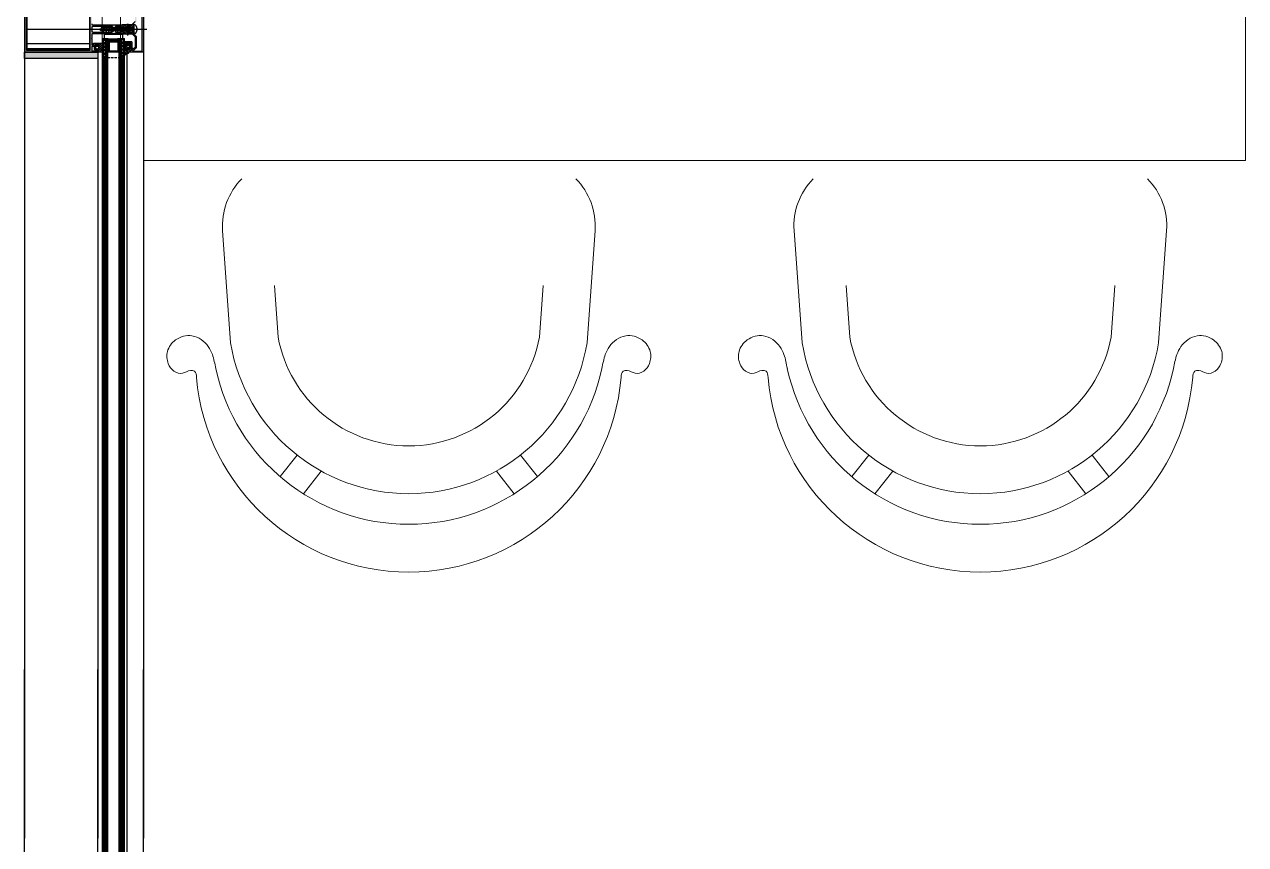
# Model space of a CAD drawing. Header units: millimetres. Extents: x 809 to 8159, y 33 to 4533.
# Drawn here: x 4970.9 to 5103.8, y 2461 to 2550.3 of the extents above; entities that cross this region are included whole.
import ezdxf

# ---------------------------------------------------------------- set-up
doc = ezdxf.new("R2010")
doc.units = ezdxf.units.MM
doc.linetypes.add('DASHDOT', pattern=[25.4, 12.7, -6.35, 0, -6.35])
doc.linetypes.add('HIDDEN', pattern=[0.375, 0.25, -0.125])
for name, color, linetype in [('1', 3, 'Continuous'), ('11', 11, 'Continuous'), ('3', 11, 'Continuous'), ('5', 11, 'Continuous'), ('EKSEN', 11, 'Continuous'), ('FITILLER', 240, 'Continuous'), ('GORUNUS-TARAMA', 11, 'Continuous')]:
    doc.layers.add(name, color=color, linetype=linetype)
doc.layers.add('cam', color=5, linetype='Continuous', lineweight=0)
doc.layers.add('TEFRİŞ', color=130, linetype='Continuous', lineweight=0)

# ---------------------------------------------------------------- blocks, each defined once
blk = doc.blocks.new('wewefwef')
at = {"layer": 'TEFRİŞ'}
for p, q in [((20075.6652, -18240.6347, 0.271), (20075.5429, -18240.6434, 0.271)), ((20076.6181, -18240.6347, 0.271), (20076.7404, -18240.6434, 0.271)), ((20075.6055, -18240.6912, 0.271), (20075.5493, -18240.6952, 0.271)), ((20076.6778, -18240.6912, 0.271), (20076.734, -18240.6952, 0.271)), ((20075.3973, -18240.6975, 0.271), (20075.4207, -18240.7159, 0.271)), ((20076.886, -18240.6975, 0.271), (20076.8626, -18240.7159, 0.271)), ((20075.3787, -18240.7226, 0.271), (20075.4034, -18240.742, 0.271)), ((20076.9046, -18240.7226, 0.271), (20076.8799, -18240.742, 0.271)), ((20075.3787, -18240.9523, 0.271), (20075.4034, -18240.933, 0.271)), ((20076.9046, -18240.9523, 0.271), (20076.8799, -18240.933, 0.271)), ((20075.3973, -18240.9775, 0.271), (20075.4207, -18240.9591, 0.271)), ((20076.886, -18240.9775, 0.271), (20076.8626, -18240.9591, 0.271)), ((20075.6055, -18240.9838, 0.271), (20075.5493, -18240.9798, 0.271)), ((20076.6778, -18240.9838, 0.271), (20076.734, -18240.9798, 0.271)), ((20075.6652, -18241.0403, 0.271), (20075.5429, -18241.0316, 0.271)), ((20076.6181, -18241.0403, 0.271), (20076.7404, -18241.0316, 0.271)), ((20075.6652, -18241.257, 0.271), (20075.5429, -18241.2658, 0.271)), ((20076.6181, -18241.257, 0.271), (20076.7404, -18241.2658, 0.271)), ((20075.6055, -18241.3135, 0.271), (20075.5493, -18241.3175, 0.271)), ((20076.6778, -18241.3135, 0.271), (20076.734, -18241.3175, 0.271)), ((20075.3973, -18241.3198, 0.271), (20075.4207, -18241.3382, 0.271)), ((20076.886, -18241.3198, 0.271), (20076.8626, -18241.3382, 0.271)), ((20075.3787, -18241.345, 0.271), (20075.4034, -18241.3644, 0.271)), ((20076.9046, -18241.345, 0.271), (20076.8799, -18241.3644, 0.271)), ((20075.3787, -18241.5747, 0.271), (20075.4034, -18241.5553, 0.271)), ((20076.9046, -18241.5747, 0.271), (20076.8799, -18241.5553, 0.271)), ((20075.3973, -18241.5999, 0.271), (20075.4207, -18241.5815, 0.271)), ((20076.886, -18241.5999, 0.271), (20076.8626, -18241.5815, 0.271)), ((20075.6055, -18241.6062, 0.271), (20075.5493, -18241.6022, 0.271)), ((20076.6778, -18241.6062, 0.271), (20076.734, -18241.6022, 0.271)), ((20075.6652, -18241.6627, 0.271), (20075.5429, -18241.6539, 0.271)), ((20076.6181, -18241.6627, 0.271), (20076.7404, -18241.6539, 0.271))]:
    blk.add_line(p, q, dxfattribs=at)
at = {"layer": 'TEFRİŞ', "elevation": 0.271}
blk.add_lwpolyline([(20075.7417, -18241.7487), (20075.7417, -18240.5487), (20076.5417, -18240.5487), (20076.5417, -18241.7487)], close=True, dxfattribs=at)
at = {"layer": 'TEFRİŞ'}
for centre, radius, start, end in [((20075.5255, -18240.8375, 0.271), 0.2321, 94.9757, 180), ((20076.7579, -18240.8375, 0.271), 0.2321, 0, 85.0243), ((20075.5605, -18240.8375, 0.271), 0.2151, 102.1958, 180), ((20075.6704, -18240.7074, 0.271), 0.0729, 45.4026, 94.0856), ((20076.6129, -18240.7074, 0.271), 0.0729, 85.9144, 134.5974), ((20076.7228, -18240.8375, 0.271), 0.2151, 0, 77.8042), ((20075.5755, -18240.8375, 0.271), 0.1968, 99.5284, 180), ((20076.7078, -18240.8375, 0.271), 0.1968, 0, 80.4716), ((20075.5755, -18240.8375, 0.271), 0.1447, 100.4339, 180), ((20076.7078, -18240.8375, 0.271), 0.1447, 0, 79.5661), ((20075.5255, -18240.8375, 0.271), 0.2321, 180, 265.0243), ((20075.5605, -18240.8375, 0.271), 0.2151, 180, 257.8042), ((20075.5755, -18240.8375, 0.271), 0.1968, 180, 260.4716), ((20075.5755, -18240.8375, 0.271), 0.1447, 180, 259.5661), ((20076.7078, -18240.8375, 0.271), 0.1447, 280.4339, 0), ((20076.7078, -18240.8375, 0.271), 0.1968, 279.5284, 0), ((20076.7228, -18240.8375, 0.271), 0.2151, 282.1958, 0), ((20076.7579, -18240.8375, 0.271), 0.2321, 274.9757, 0), ((20075.6704, -18240.9676, 0.271), 0.0729, 265.9144, 314.5974), ((20076.6129, -18240.9676, 0.271), 0.0729, 225.4026, 274.0856), ((20075.5255, -18241.4599, 0.271), 0.2321, 94.9757, 180), ((20076.7579, -18241.4599, 0.271), 0.2321, 0, 85.0243), ((20075.5605, -18241.4599, 0.271), 0.2151, 102.1958, 180), ((20076.7228, -18241.4599, 0.271), 0.2151, 0, 77.8042), ((20075.6704, -18241.3298, 0.271), 0.0729, 45.4026, 94.0856), ((20076.6129, -18241.3298, 0.271), 0.0729, 85.9144, 134.5974), ((20075.5755, -18241.4599, 0.271), 0.1968, 99.5284, 180), ((20076.7078, -18241.4599, 0.271), 0.1968, 0, 80.4716), ((20075.5755, -18241.4599, 0.271), 0.1447, 100.4339, 180), ((20076.7078, -18241.4599, 0.271), 0.1447, 0, 79.5661), ((20075.5255, -18241.4599, 0.271), 0.2321, 180, 265.0243), ((20075.5605, -18241.4599, 0.271), 0.2151, 180, 257.8042), ((20075.5755, -18241.4599, 0.271), 0.1968, 180, 260.4716), ((20075.5755, -18241.4599, 0.271), 0.1447, 180, 259.5661), ((20076.7078, -18241.4599, 0.271), 0.1447, 280.4339, 0), ((20076.7078, -18241.4599, 0.271), 0.1968, 279.5284, 0), ((20076.7228, -18241.4599, 0.271), 0.2151, 282.1958, 0), ((20076.7579, -18241.4599, 0.271), 0.2321, 274.9757, 0), ((20075.6704, -18241.5899, 0.271), 0.0729, 265.9144, 314.5974), ((20076.6129, -18241.5899, 0.271), 0.0729, 225.4026, 274.0856)]:
    blk.add_arc(centre, radius, start, end, dxfattribs=at)
for points in [[(20075.5151, -18240.6273, 0.271), (20075.5302, -18240.6235, 0.271), (20075.539, -18240.6191, 0.271), (20075.5506, -18240.6013, 0.271), (20075.5461, -18240.5836, 0.271), (20075.5337, -18240.5747, 0.271), (20075.5204, -18240.5756, 0.271), (20075.5122, -18240.5817, 0.271), (20075.5099, -18240.5911, 0.271), (20075.5129, -18240.5996, 0.271), (20075.512, -18240.6041, 0.271), (20075.5053, -18240.6063, 0.271)], [(20076.7682, -18240.6273, 0.271), (20076.7531, -18240.6235, 0.271), (20076.7443, -18240.6191, 0.271), (20076.7327, -18240.6013, 0.271), (20076.7372, -18240.5836, 0.271), (20076.7496, -18240.5747, 0.271), (20076.7629, -18240.5756, 0.271), (20076.7711, -18240.5817, 0.271), (20076.7734, -18240.5911, 0.271), (20076.7704, -18240.5996, 0.271), (20076.7713, -18240.6041, 0.271), (20076.778, -18240.6063, 0.271)], [(20075.5151, -18241.0477, 0.271), (20075.5302, -18241.0514, 0.271), (20075.539, -18241.0559, 0.271), (20075.5506, -18241.0736, 0.271), (20075.5461, -18241.0914, 0.271), (20075.5337, -18241.1003, 0.271), (20075.5204, -18241.0994, 0.271), (20075.5122, -18241.0933, 0.271), (20075.5099, -18241.0838, 0.271), (20075.5129, -18241.0753, 0.271), (20075.512, -18241.0708, 0.271), (20075.5053, -18241.0687, 0.271)], [(20076.7682, -18241.0477, 0.271), (20076.7531, -18241.0514, 0.271), (20076.7443, -18241.0559, 0.271), (20076.7327, -18241.0736, 0.271), (20076.7372, -18241.0914, 0.271), (20076.7496, -18241.1003, 0.271), (20076.7629, -18241.0994, 0.271), (20076.7711, -18241.0933, 0.271), (20076.7734, -18241.0838, 0.271), (20076.7704, -18241.0753, 0.271), (20076.7713, -18241.0708, 0.271), (20076.778, -18241.0687, 0.271)], [(20075.5151, -18241.2496, 0.271), (20075.5302, -18241.2459, 0.271), (20075.539, -18241.2415, 0.271), (20075.5506, -18241.2237, 0.271), (20075.5461, -18241.2059, 0.271), (20075.5337, -18241.197, 0.271), (20075.5204, -18241.1979, 0.271), (20075.5122, -18241.204, 0.271), (20075.5099, -18241.2135, 0.271), (20075.5129, -18241.222, 0.271), (20075.512, -18241.2265, 0.271), (20075.5053, -18241.2287, 0.271)], [(20076.7682, -18241.2496, 0.271), (20076.7531, -18241.2459, 0.271), (20076.7443, -18241.2415, 0.271), (20076.7327, -18241.2237, 0.271), (20076.7372, -18241.2059, 0.271), (20076.7496, -18241.197, 0.271), (20076.7629, -18241.1979, 0.271), (20076.7711, -18241.204, 0.271), (20076.7734, -18241.2135, 0.271), (20076.7704, -18241.222, 0.271), (20076.7713, -18241.2265, 0.271), (20076.778, -18241.2287, 0.271)], [(20075.5151, -18241.6701, 0.271), (20075.5302, -18241.6738, 0.271), (20075.539, -18241.6782, 0.271), (20075.5506, -18241.696, 0.271), (20075.5461, -18241.7138, 0.271), (20075.5337, -18241.7227, 0.271), (20075.5204, -18241.7218, 0.271), (20075.5122, -18241.7157, 0.271), (20075.5099, -18241.7062, 0.271), (20075.5129, -18241.6977, 0.271), (20075.512, -18241.6932, 0.271), (20075.5053, -18241.691, 0.271)], [(20076.7682, -18241.6701, 0.271), (20076.7531, -18241.6738, 0.271), (20076.7443, -18241.6782, 0.271), (20076.7327, -18241.696, 0.271), (20076.7372, -18241.7138, 0.271), (20076.7496, -18241.7227, 0.271), (20076.7629, -18241.7218, 0.271), (20076.7711, -18241.7157, 0.271), (20076.7734, -18241.7062, 0.271), (20076.7704, -18241.6977, 0.271), (20076.7713, -18241.6932, 0.271), (20076.778, -18241.691, 0.271)]]:
    blk.add_spline(points, degree=3, dxfattribs=at)
blk = doc.blocks.new('ajsdfxcvzx')
h = blk.add_hatch(color=256)
edge = h.paths.add_edge_path()
edge.add_line((36934.79, -6039.23), (36934.72, -6039.23))
edge.add_line((36934.72, -6039.23), (36934.72, -6039.14))
edge.add_line((36934.72, -6039.14), (36934.24, -6039.14))
edge.add_arc((36934.24, -6039.24), 0.1, 90, 180)
edge.add_line((36934.14, -6039.24), (36934.14, -6039.52))
edge.add_arc((36934.24, -6039.52), 0.1, 180, 270)
edge.add_line((36934.24, -6039.62), (36934.32, -6039.62))
edge.add_arc((36934.32, -6039.67), 0.05, 405, 450, ccw=False)
edge.add_line((36934.36, -6039.63), (36934.53, -6039.8))
edge.add_arc((36934.56, -6039.77), 0.05, 225, 270)
edge.add_line((36934.56, -6039.82), (36934.72, -6039.82))
edge.add_line((36934.72, -6039.82), (36934.72, -6039.73))
edge.add_line((36934.72, -6039.73), (36934.79, -6039.73))
edge.add_arc((36934.79, -6039.78), 0.05, 0, 90, ccw=False)
edge.add_line((36934.84, -6039.78), (36934.84, -6039.98))
edge.add_line((36934.84, -6039.98), (36934.4, -6039.98))
edge.add_arc((36934.4, -6039.93), 0.05, 180, 270, ccw=False)
edge.add_line((36934.35, -6039.93), (36934.35, -6039.86))
edge.add_arc((36934.3, -6039.86), 0.05, 360, 405)
edge.add_line((36934.34, -6039.83), (36934.3, -6039.79))
edge.add_arc((36934.27, -6039.83), 0.05, 405, 450)
edge.add_line((36934.27, -6039.78), (36934.19, -6039.78))
edge.add_arc((36934.19, -6039.83), 0.05, 90, 180)
edge.add_line((36934.14, -6039.83), (36934.14, -6040.08))
edge.add_line((36934.14, -6040.08), (36934.14, -6040.45))
edge.add_line((36934.14, -6040.45), (36934.11, -6040.48))
edge.add_line((36934.11, -6040.48), (36934.14, -6040.51))
edge.add_line((36934.14, -6040.51), (36934.14, -6040.88))
edge.add_arc((36934.23, -6040.89), 0.0919, 174.9295, 270.955)
edge.add_line((36934.23, -6040.98), (36936.51, -6040.98))
edge.add_arc((36936.53, -6040.98), 0.02, 180, 360)
edge.add_line((36936.55, -6040.98), (36936.57, -6040.98))
edge.add_arc((36936.59, -6040.98), 0.02, 180, 360)
edge.add_line((36936.61, -6040.98), (36937.54, -6040.98))
edge.add_line((36937.54, -6040.98), (36937.54, -6041.12))
edge.add_arc((36937.48, -6041.12), 0.06, 270, 360, ccw=False)
edge.add_line((36937.48, -6041.18), (36937.48, -6041.25))
edge.add_arc((36937.45, -6041.25), 0.03, 270, 360, ccw=False)
edge.add_line((36937.45, -6041.28), (36937.41, -6041.28))
edge.add_arc((36937.41, -6041.25), 0.03, 180, 270, ccw=False)
edge.add_line((36937.38, -6041.25), (36937.38, -6041.18))
edge.add_line((36937.38, -6041.18), (36936.74, -6041.18))
edge.add_line((36936.74, -6041.18), (36936.74, -6041.43))
edge.add_line((36936.74, -6041.43), (36936.69, -6041.48))
edge.add_line((36936.69, -6041.48), (36936.74, -6041.53))
edge.add_line((36936.74, -6041.53), (36936.74, -6041.78))
edge.add_line((36936.74, -6041.78), (36937.38, -6041.78))
edge.add_line((36937.38, -6041.78), (36937.38, -6041.71))
edge.add_arc((36937.41, -6041.71), 0.03, 90, 180, ccw=False)
edge.add_line((36937.41, -6041.68), (36937.45, -6041.68))
edge.add_arc((36937.45, -6041.71), 0.03, 0, 90, ccw=False)
edge.add_line((36937.48, -6041.71), (36937.48, -6041.78))
edge.add_arc((36937.48, -6041.84), 0.06, 360, 450, ccw=False)
edge.add_line((36937.54, -6041.84), (36937.54, -6041.98))
edge.add_line((36937.54, -6041.98), (36936.61, -6041.98))
edge.add_arc((36936.59, -6041.98), 0.02, 360, 540)
edge.add_line((36936.57, -6041.98), (36936.55, -6041.98))
edge.add_arc((36936.53, -6041.98), 0.02, 360, 540)
edge.add_line((36936.51, -6041.98), (36934.23, -6041.98))
edge.add_arc((36934.23, -6042.07), 0.0919, 449.045, 545.0705)
edge.add_line((36934.14, -6042.08), (36934.14, -6042.45))
edge.add_line((36934.14, -6042.45), (36934.11, -6042.48))
edge.add_line((36934.11, -6042.48), (36934.14, -6042.51))
edge.add_line((36934.14, -6042.51), (36934.14, -6042.88))
edge.add_line((36934.14, -6042.88), (36934.14, -6043.13))
edge.add_arc((36934.19, -6043.13), 0.05, 180, 270)
edge.add_line((36934.19, -6043.18), (36934.27, -6043.18))
edge.add_arc((36934.27, -6043.13), 0.05, 270, 315)
edge.add_line((36934.3, -6043.16), (36934.34, -6043.13))
edge.add_arc((36934.3, -6043.1), 0.05, 315, 360)
edge.add_line((36934.35, -6043.1), (36934.35, -6043.03))
edge.add_arc((36934.4, -6043.03), 0.05, 90, 180, ccw=False)
edge.add_line((36934.4, -6042.98), (36934.84, -6042.98))
edge.add_line((36934.84, -6042.98), (36934.84, -6043.18))
edge.add_arc((36934.79, -6043.18), 0.05, 270, 360, ccw=False)
edge.add_line((36934.79, -6043.23), (36934.72, -6043.23))
edge.add_line((36934.72, -6043.23), (36934.72, -6043.14))
edge.add_line((36934.72, -6043.14), (36934.56, -6043.14))
edge.add_arc((36934.56, -6043.19), 0.05, 450, 495)
edge.add_line((36934.53, -6043.15), (36934.36, -6043.32))
edge.add_arc((36934.32, -6043.29), 0.05, 270, 315, ccw=False)
edge.add_line((36934.32, -6043.34), (36934.24, -6043.34))
edge.add_arc((36934.24, -6043.44), 0.1, 90, 180)
edge.add_line((36934.14, -6043.44), (36934.14, -6043.72))
edge.add_arc((36934.24, -6043.72), 0.1, 180, 270)
edge.add_line((36934.24, -6043.82), (36934.72, -6043.82))
edge.add_line((36934.72, -6043.82), (36934.72, -6043.73))
edge.add_line((36934.72, -6043.73), (36934.79, -6043.73))
edge.add_arc((36934.79, -6043.78), 0.05, 0, 90, ccw=False)
edge.add_line((36934.84, -6043.78), (36934.84, -6043.98))
edge.add_line((36934.84, -6043.98), (36926.85, -6043.98))
edge.add_line((36926.85, -6043.98), (36926.85, -6038.98))
edge.add_line((36926.85, -6038.98), (36934.84, -6038.98))
edge.add_line((36934.84, -6038.98), (36934.84, -6039.18))
edge.add_arc((36934.79, -6039.18), 0.05, 270, 360, ccw=False)
h.paths.add_polyline_path([(36933.95, -6043.78), (36927.05, -6043.78), (36927.05, -6039.18), (36933.95, -6039.18), (36933.95, -6041.48)], flags=16)
edge = h.paths.add_edge_path(flags=16)
edge.add_arc((36936.35, -6041.28), 0.1, 360, 450)
edge.add_line((36936.35, -6041.18), (36934.25, -6041.18))
edge.add_arc((36934.25, -6041.28), 0.1, 90, 180)
edge.add_line((36934.15, -6041.28), (36934.15, -6041.68))
edge.add_arc((36934.25, -6041.68), 0.1, 180, 270)
edge.add_line((36934.25, -6041.78), (36936.35, -6041.78))
edge.add_arc((36936.35, -6041.68), 0.1, 270, 360)
edge.add_line((36936.45, -6041.68), (36936.45, -6041.28))
h = blk.add_hatch(color=256)
edge = h.paths.add_edge_path()
edge.add_line((36938.41, -6042.96), (36938.41, -6043.56))
edge.add_line((36938.41, -6043.56), (36938.13, -6043.79))
edge.add_line((36938.13, -6043.79), (36938.13, -6043.59))
edge.add_line((36938.13, -6043.59), (36938.06, -6043.59))
edge.add_arc((36938.06, -6043.64), 0.05, 90, 180)
edge.add_line((36938.01, -6043.64), (36938.01, -6043.97))
edge.add_line((36938.01, -6043.97), (36938.12, -6043.97))
edge.add_line((36938.12, -6043.97), (36938.47, -6043.68))
edge.add_arc((36938.5, -6043.71), 0.05, 40, 130, ccw=False)
edge.add_line((36938.54, -6043.68), (36938.62, -6043.77))
edge.add_arc((36938.66, -6043.74), 0.05, 220, 310)
edge.add_line((36938.69, -6043.78), (36938.99, -6043.52))
edge.add_arc((36938.96, -6043.48), 0.05, 310, 360)
edge.add_line((36939.01, -6043.48), (36939.01, -6042.3))
edge.add_arc((36938.96, -6042.3), 0.05, 0, 45)
edge.add_line((36939, -6042.27), (36938.82, -6042.09))
edge.add_line((36938.82, -6042.09), (36938.78, -6042.09))
edge.add_line((36938.78, -6042.09), (36938.78, -6042.05))
edge.add_line((36938.78, -6042.05), (36938.72, -6041.99))
edge.add_arc((36938.76, -6041.96), 0.05, 180, 225, ccw=False)
edge.add_line((36938.71, -6041.96), (36938.71, -6041))
edge.add_arc((36938.76, -6041), 0.05, 135, 180, ccw=False)
edge.add_line((36938.72, -6040.96), (36938.78, -6040.91))
edge.add_line((36938.78, -6040.91), (36938.78, -6040.87))
edge.add_line((36938.78, -6040.87), (36938.82, -6040.87))
edge.add_line((36938.82, -6040.87), (36939, -6040.69))
edge.add_arc((36938.96, -6040.65), 0.05, 315, 360)
edge.add_line((36939.01, -6040.65), (36939.01, -6039.47))
edge.add_arc((36938.96, -6039.47), 0.05, 360, 410)
edge.add_line((36938.99, -6039.44), (36938.69, -6039.18))
edge.add_arc((36938.66, -6039.22), 0.05, 50, 140)
edge.add_line((36938.62, -6039.19), (36938.54, -6039.28))
edge.add_arc((36938.5, -6039.24), 0.05, 230, 320, ccw=False)
edge.add_line((36938.47, -6039.28), (36938.12, -6038.98))
edge.add_line((36938.12, -6038.98), (36938.01, -6038.98))
edge.add_line((36938.01, -6038.98), (36938.01, -6039.32))
edge.add_arc((36938.06, -6039.32), 0.05, 180, 270)
edge.add_line((36938.06, -6039.37), (36938.13, -6039.37))
edge.add_line((36938.13, -6039.37), (36938.13, -6039.17))
edge.add_line((36938.13, -6039.17), (36938.41, -6039.4))
edge.add_line((36938.41, -6039.4), (36938.41, -6040))
edge.add_line((36938.41, -6040), (36938.13, -6040))
edge.add_line((36938.13, -6040), (36938.13, -6039.87))
edge.add_line((36938.13, -6039.87), (36938.06, -6039.87))
edge.add_arc((36938.06, -6039.92), 0.05, 90, 180)
edge.add_line((36938.01, -6039.92), (36938.01, -6040.12))
edge.add_line((36938.01, -6040.12), (36938.48, -6040.12))
edge.add_arc((36938.48, -6040.07), 0.05, 270, 360)
edge.add_line((36938.53, -6040.07), (36938.53, -6039.5))
edge.add_arc((36938.58, -6039.5), 0.05, 140, 180, ccw=False)
edge.add_line((36938.54, -6039.46), (36938.63, -6039.36))
edge.add_arc((36938.67, -6039.39), 0.05, 50, 140, ccw=False)
edge.add_line((36938.7, -6039.35), (36938.87, -6039.49))
edge.add_arc((36938.84, -6039.53), 0.05, 0, 50, ccw=False)
edge.add_line((36938.89, -6039.53), (36938.89, -6040.6))
edge.add_arc((36938.84, -6040.6), 0.05, 315, 360, ccw=False)
edge.add_line((36938.88, -6040.64), (36938.55, -6040.96))
edge.add_arc((36938.52, -6040.93), 0.05, 270, 315, ccw=False)
edge.add_line((36938.52, -6040.98), (36938.11, -6040.98))
edge.add_line((36938.11, -6040.98), (36938.11, -6040.88))
edge.add_line((36938.11, -6040.88), (36938.01, -6040.88))
edge.add_line((36938.01, -6040.88), (36938.01, -6041.18))
edge.add_arc((36938.06, -6041.18), 0.05, 180, 270)
edge.add_line((36938.06, -6041.23), (36938.13, -6041.23))
edge.add_line((36938.13, -6041.23), (36938.13, -6041.1))
edge.add_line((36938.13, -6041.1), (36938.51, -6041.1))
edge.add_arc((36938.51, -6041.15), 0.05, 0, 90, ccw=False)
edge.add_line((36938.56, -6041.15), (36938.56, -6041.81))
edge.add_arc((36938.51, -6041.81), 0.05, 270, 360, ccw=False)
edge.add_line((36938.51, -6041.86), (36938.13, -6041.86))
edge.add_line((36938.13, -6041.86), (36938.13, -6041.73))
edge.add_line((36938.13, -6041.73), (36938.06, -6041.73))
edge.add_arc((36938.06, -6041.78), 0.05, 90, 180)
edge.add_line((36938.01, -6041.78), (36938.01, -6042.08))
edge.add_line((36938.01, -6042.08), (36938.11, -6042.08))
edge.add_line((36938.11, -6042.08), (36938.11, -6041.98))
edge.add_line((36938.11, -6041.98), (36938.52, -6041.98))
edge.add_arc((36938.52, -6042.03), 0.05, 45, 90, ccw=False)
edge.add_line((36938.55, -6041.99), (36938.88, -6042.32))
edge.add_arc((36938.84, -6042.35), 0.05, 0, 45, ccw=False)
edge.add_line((36938.89, -6042.35), (36938.89, -6043.43))
edge.add_arc((36938.84, -6043.43), 0.05, -50, 0, ccw=False)
edge.add_line((36938.87, -6043.47), (36938.7, -6043.61))
edge.add_arc((36938.67, -6043.57), 0.05, 220, 310, ccw=False)
edge.add_line((36938.63, -6043.6), (36938.54, -6043.49))
edge.add_arc((36938.58, -6043.46), 0.05, 180, 220, ccw=False)
edge.add_line((36938.53, -6043.46), (36938.53, -6042.89))
edge.add_arc((36938.48, -6042.89), 0.05, 0, 90)
edge.add_line((36938.48, -6042.84), (36938.01, -6042.84))
edge.add_line((36938.01, -6042.84), (36938.01, -6043.04))
edge.add_arc((36938.06, -6043.04), 0.05, 180, 270)
edge.add_line((36938.06, -6043.09), (36938.13, -6043.09))
edge.add_line((36938.13, -6043.09), (36938.13, -6042.96))
edge.add_line((36938.13, -6042.96), (36938.41, -6042.96))
h = blk.add_hatch(color=256)
edge = h.paths.add_edge_path()
edge.add_arc((36939.6, -6043.8), 0.05, 270, 360)
edge.add_line((36939.65, -6043.8), (36939.65, -6039.16))
edge.add_arc((36939.6, -6039.16), 0.05, 0, 90)
edge.add_line((36939.6, -6039.11), (36938.65, -6039.11))
edge.add_line((36938.65, -6039.11), (36938.54, -6039.24))
edge.add_arc((36938.5, -6039.21), 0.05, 230, 320, ccw=False)
edge.add_line((36938.47, -6039.25), (36938.19, -6039.01))
edge.add_arc((36938.2, -6039), 0.02, 90, 230, ccw=False)
edge.add_line((36938.2, -6038.98), (36939.73, -6038.98))
edge.add_arc((36939.73, -6039.03), 0.05, 0, 90, ccw=False)
edge.add_line((36939.78, -6039.03), (36939.78, -6043.93))
edge.add_arc((36939.73, -6043.93), 0.05, -90, 0, ccw=False)
edge.add_line((36939.73, -6043.98), (36938.2, -6043.98))
edge.add_arc((36938.2, -6043.96), 0.02, 130, 270, ccw=False)
edge.add_line((36938.19, -6043.94), (36938.47, -6043.71))
edge.add_arc((36938.5, -6043.75), 0.05, 40, 130, ccw=False)
edge.add_line((36938.54, -6043.72), (36938.65, -6043.85))
edge.add_line((36938.65, -6043.85), (36939.6, -6043.85))
h = blk.add_hatch()
h.set_pattern_fill('NET', color=256, angle=180, style=0)
h.set_pattern_definition([(180, (36878.66936, -6035.0209), (-3e-17, -0.125), []), (270, (36878.66936, -6035.0209), (0.125, -4e-17), [])])
h.paths.add_polyline_path([(36937.09, -6042.77), (36935.93, -6042.77), (36935.93, -6042.47), (36936.13, -6042.51), (36936.37, -6042.53), (36936.62, -6042.53), (36936.95, -6042.5), (36937.09, -6042.48)])
at = {"layer": 'FITILLER'}
h = blk.add_hatch(dxfattribs=at)
h.set_pattern_fill('NET', color=256, scale=1.5, angle=225, style=0)
h.set_pattern_definition([(225, (36956.32115, -6119.51087), (0.1325825, -0.1325825), []), (315, (36956.32115, -6119.51087), (0.1325825, 0.1325825), [])])
edge = h.paths.add_edge_path(flags=16)
edge.add_arc((36938.02, -6041.45), 0.1, 90, 180, ccw=False)
edge.add_line((36938.02, -6041.35), (36938.17, -6041.35))
edge.add_arc((36938.17, -6041.45), 0.1, 0, 90, ccw=False)
edge.add_line((36938.27, -6041.45), (36938.27, -6041.5))
edge.add_arc((36938.17, -6041.5), 0.1, -90, 0, ccw=False)
edge.add_line((36938.17, -6041.6), (36938.02, -6041.6))
edge.add_arc((36938.02, -6041.5), 0.1, 180, 270, ccw=False)
edge.add_line((36937.92, -6041.5), (36937.92, -6041.45))
edge = h.paths.add_edge_path()
edge.add_line((36938, -6040.98), (36937.48, -6040.98))
edge.add_arc((36937.48, -6040.99), 0.01, 90, 225)
edge.add_line((36937.48, -6041), (36937.59, -6041.11))
edge.add_arc((36937.58, -6041.11), 0.00893, -45, 45, ccw=False)
edge.add_line((36937.59, -6041.12), (36937.48, -6041.23))
edge.add_arc((36937.48, -6041.24), 0.00893, 135, 225)
edge.add_line((36937.48, -6041.24), (36937.59, -6041.35))
edge.add_arc((36937.58, -6041.36), 0.00893, -45, 45, ccw=False)
edge.add_line((36937.59, -6041.36), (36937.48, -6041.47))
edge.add_arc((36937.48, -6041.48), 0.00893, 135, 225)
edge.add_line((36937.48, -6041.49), (36937.59, -6041.6))
edge.add_arc((36937.58, -6041.6), 0.00893, -45, 45, ccw=False)
edge.add_line((36937.59, -6041.61), (36937.48, -6041.72))
edge.add_arc((36937.48, -6041.72), 0.00893, 135, 225)
edge.add_line((36937.48, -6041.73), (36937.59, -6041.84))
edge.add_arc((36937.58, -6041.85), 0.00893, -45, 45, ccw=False)
edge.add_line((36937.59, -6041.85), (36937.48, -6041.96))
edge.add_arc((36937.48, -6041.97), 0.01, 135, 270)
edge.add_line((36937.48, -6041.98), (36938, -6041.98))
edge.add_line((36938, -6041.98), (36938, -6041.75))
edge.add_arc((36938.05, -6041.75), 0.05, 90, 180, ccw=False)
edge.add_line((36938.05, -6041.7), (36938.17, -6041.7))
edge.add_line((36938.17, -6041.7), (36938.17, -6041.8))
edge.add_line((36938.17, -6041.8), (36938.22, -6041.8))
edge.add_line((36938.22, -6041.8), (36938.35, -6041.73))
edge.add_arc((36938.32, -6041.69), 0.05, 300, 360)
edge.add_line((36938.37, -6041.69), (36938.37, -6041.27))
edge.add_arc((36938.32, -6041.27), 0.05, 0, 60)
edge.add_line((36938.35, -6041.23), (36938.22, -6041.15))
edge.add_line((36938.22, -6041.15), (36938.17, -6041.15))
edge.add_line((36938.17, -6041.15), (36938.17, -6041.25))
edge.add_line((36938.17, -6041.25), (36938.05, -6041.25))
edge.add_arc((36938.05, -6041.2), 0.05, 180, 270, ccw=False)
edge.add_line((36938, -6041.2), (36938, -6040.98))
h = blk.add_hatch(dxfattribs=at)
h.set_pattern_fill('NET', color=256, scale=1.5, angle=225, style=0)
h.set_pattern_definition([(135, (36948.451, -6031.23218), (0.1325825, 0.1325825), []), (45, (36948.451, -6031.23218), (0.1325825, -0.1325825), [])])
edge = h.paths.add_edge_path(flags=16)
edge.add_arc((36934.82, -6043.45), 0.1, 0, 90)
edge.add_line((36934.82, -6043.35), (36934.66, -6043.35))
edge.add_arc((36934.66, -6043.45), 0.1, 90, 180)
edge.add_line((36934.56, -6043.45), (36934.56, -6043.5))
edge.add_arc((36934.66, -6043.5), 0.1, 180, 270)
edge.add_line((36934.66, -6043.6), (36934.82, -6043.6))
edge.add_arc((36934.82, -6043.5), 0.1, 270, 360)
edge.add_line((36934.92, -6043.5), (36934.92, -6043.45))
edge = h.paths.add_edge_path()
edge.add_line((36934.84, -6042.98), (36935.35, -6042.98))
edge.add_arc((36935.35, -6042.99), 0.01, -45, 90, ccw=False)
edge.add_line((36935.36, -6043), (36935.25, -6043.11))
edge.add_arc((36935.26, -6043.11), 0.00893, 135, 225)
edge.add_line((36935.25, -6043.12), (36935.36, -6043.23))
edge.add_arc((36935.35, -6043.23), 0.00893, -45, 45, ccw=False)
edge.add_line((36935.36, -6043.24), (36935.25, -6043.35))
edge.add_arc((36935.26, -6043.36), 0.00893, 135, 225)
edge.add_line((36935.25, -6043.36), (36935.36, -6043.47))
edge.add_arc((36935.35, -6043.48), 0.00893, -45, 45, ccw=False)
edge.add_line((36935.36, -6043.49), (36935.25, -6043.59))
edge.add_arc((36935.26, -6043.6), 0.00893, 135, 225)
edge.add_line((36935.25, -6043.61), (36935.36, -6043.72))
edge.add_arc((36935.35, -6043.72), 0.00893, -45, 45, ccw=False)
edge.add_line((36935.36, -6043.73), (36935.25, -6043.84))
edge.add_arc((36935.26, -6043.84), 0.00893, 135, 225)
edge.add_line((36935.25, -6043.85), (36935.36, -6043.96))
edge.add_arc((36935.35, -6043.97), 0.01, -90, 45, ccw=False)
edge.add_line((36935.35, -6043.98), (36934.84, -6043.98))
edge.add_line((36934.84, -6043.98), (36934.84, -6043.75))
edge.add_arc((36934.79, -6043.75), 0.05, 0, 90)
edge.add_line((36934.79, -6043.7), (36934.67, -6043.7))
edge.add_line((36934.67, -6043.7), (36934.67, -6043.8))
edge.add_line((36934.67, -6043.8), (36934.62, -6043.8))
edge.add_line((36934.62, -6043.8), (36934.49, -6043.73))
edge.add_arc((36934.51, -6043.69), 0.05, 180, 240, ccw=False)
edge.add_line((36934.46, -6043.69), (36934.46, -6043.27))
edge.add_arc((36934.51, -6043.27), 0.05, 120, 180, ccw=False)
edge.add_line((36934.49, -6043.23), (36934.62, -6043.15))
edge.add_line((36934.62, -6043.15), (36934.67, -6043.15))
edge.add_line((36934.67, -6043.15), (36934.67, -6043.25))
edge.add_line((36934.67, -6043.25), (36934.79, -6043.25))
edge.add_arc((36934.79, -6043.2), 0.05, 270, 360)
edge.add_line((36934.84, -6043.2), (36934.84, -6042.98))
h = blk.add_hatch(dxfattribs=at)
h.set_pattern_fill('NET', color=256, scale=1.5, angle=225, style=0)
h.set_pattern_definition([(135, (36952.42699, -6026.99066), (0.1325825, 0.1325825), []), (45, (36952.42699, -6026.99066), (0.1325825, -0.1325825), [])])
edge = h.paths.add_edge_path(flags=16)
edge.add_arc((36938.18, -6043.36), 0.1, -90, 0, ccw=False)
edge.add_line((36938.18, -6043.46), (36938.06, -6043.46))
edge.add_arc((36938.06, -6043.36), 0.1, 180, 270, ccw=False)
edge.add_line((36937.96, -6043.36), (36937.96, -6043.31))
edge.add_arc((36938.06, -6043.31), 0.1, 90, 180, ccw=False)
edge.add_line((36938.06, -6043.21), (36938.18, -6043.21))
edge.add_arc((36938.18, -6043.31), 0.1, 0, 90, ccw=False)
edge.add_line((36938.28, -6043.31), (36938.28, -6043.36))
edge = h.paths.add_edge_path()
edge.add_arc((36938.03, -6044.32), 0.2, 100, 130.2331, ccw=False)
edge.add_line((36937.99, -6044.12), (36938.13, -6044.1))
edge.add_arc((36938.12, -6044.05), 0.05, 280, 345)
edge.add_line((36938.17, -6044.06), (36938.18, -6043.99))
edge.add_line((36938.18, -6043.99), (36938.01, -6043.99))
edge.add_line((36938.01, -6043.99), (36938.01, -6043.61))
edge.add_arc((36938.06, -6043.61), 0.05, 90, 180, ccw=False)
edge.add_line((36938.06, -6043.56), (36938.18, -6043.56))
edge.add_line((36938.18, -6043.56), (36938.18, -6043.66))
edge.add_line((36938.18, -6043.66), (36938.23, -6043.66))
edge.add_line((36938.23, -6043.66), (36938.36, -6043.59))
edge.add_arc((36938.33, -6043.54), 0.05, 300, 360)
edge.add_line((36938.38, -6043.54), (36938.38, -6043.13))
edge.add_arc((36938.33, -6043.13), 0.05, 0, 60)
edge.add_line((36938.36, -6043.09), (36938.23, -6043.01))
edge.add_line((36938.23, -6043.01), (36938.18, -6043.01))
edge.add_line((36938.18, -6043.01), (36938.18, -6043.11))
edge.add_line((36938.18, -6043.11), (36938.06, -6043.11))
edge.add_arc((36938.06, -6043.06), 0.05, 180, 270, ccw=False)
edge.add_line((36938.01, -6043.06), (36938.01, -6042.84))
edge.add_line((36938.01, -6042.84), (36937.66, -6042.84))
edge.add_line((36937.66, -6042.84), (36937.66, -6042.99))
edge.add_line((36937.66, -6042.99), (36937.81, -6042.99))
edge.add_arc((36937.81, -6043.04), 0.05, 0, 90, ccw=False)
edge.add_line((36937.86, -6043.04), (36937.86, -6043.06))
edge.add_arc((36937.81, -6043.06), 0.05, -90, 0, ccw=False)
edge.add_line((36937.81, -6043.11), (36937.66, -6043.11))
edge.add_line((36937.66, -6043.11), (36937.66, -6043.26))
edge.add_line((36937.66, -6043.26), (36937.81, -6043.26))
edge.add_arc((36937.81, -6043.31), 0.05, 0, 90, ccw=False)
edge.add_line((36937.86, -6043.31), (36937.86, -6043.33))
edge.add_arc((36937.81, -6043.33), 0.05, -90, 0, ccw=False)
edge.add_line((36937.81, -6043.38), (36937.66, -6043.38))
edge.add_line((36937.66, -6043.38), (36937.66, -6043.53))
edge.add_line((36937.66, -6043.53), (36937.81, -6043.53))
edge.add_arc((36937.81, -6043.58), 0.05, 0, 90, ccw=False)
edge.add_line((36937.86, -6043.58), (36937.86, -6043.6))
edge.add_arc((36937.81, -6043.6), 0.05, -90, 0, ccw=False)
edge.add_line((36937.81, -6043.65), (36937.66, -6043.65))
edge.add_line((36937.66, -6043.65), (36937.66, -6043.8))
edge.add_line((36937.66, -6043.8), (36937.81, -6043.8))
edge.add_arc((36937.81, -6043.85), 0.05, 0, 90, ccw=False)
edge.add_line((36937.86, -6043.85), (36937.86, -6043.95))
edge.add_arc((36937.81, -6043.95), 0.05, -40, 0, ccw=False)
edge.add_line((36937.85, -6043.99), (36937.58, -6044.31))
edge.add_arc((36937.61, -6044.34), 0.05, 130.2331, 310.2331)
edge.add_line((36937.64, -6044.38), (36937.9, -6044.17))
h = blk.add_hatch(dxfattribs=at)
h.set_pattern_fill('DOTS', color=256, scale=1.2, angle=135, style=0)
h.set_pattern_definition([(225, (37029.006284, -5902.417), (-0.079549513, 0.026516504), [0, -0.075])])
h.paths.add_polyline_path([(36934.81, -6043.99), (36934.81, -6044.67), (36926.81, -6044.67), (36926.81, -6043.99)])
at = {"linetype": 'HIDDEN'}
for p, q in [((36935.51, -6042.5), (36935.51, -6044.56)), ((36937.51, -6044.56), (36937.51, -6042.48)), ((36935.51, -6044.56), (36937.51, -6044.56))]:
    blk.add_line(p, q, dxfattribs=at)
for p, q in [((36937.11, -6042.78), (36936.51, -6042.78)), ((36937.51, -6042.48), (36937.51, -6042.48))]:
    blk.add_line(p, q)
at = {"elevation": 0}
for points in [[(36934.14, -6040.88, 0.445362), (36934.23, -6040.98), (36936.51, -6040.98, 1), (36936.55, -6040.98), (36936.57, -6040.98, 1), (36936.61, -6040.98), (36937.54, -6040.98), (36937.54, -6041.12, -0.414214), (36937.48, -6041.18), (36937.48, -6041.25, -0.414214), (36937.45, -6041.28), (36937.41, -6041.28, -0.414214), (36937.38, -6041.25), (36937.38, -6041.18), (36936.74, -6041.18), (36936.74, -6041.43), (36936.69, -6041.48), (36936.74, -6041.53), (36936.74, -6041.78), (36937.38, -6041.78), (36937.38, -6041.71, -0.414214), (36937.41, -6041.68), (36937.45, -6041.68, -0.414214), (36937.48, -6041.71), (36937.48, -6041.78, -0.414214), (36937.54, -6041.84), (36937.54, -6041.98), (36936.61, -6041.98, 1), (36936.57, -6041.98), (36936.55, -6041.98, 1), (36936.51, -6041.98), (36934.23, -6041.98, 0.445362), (36934.14, -6042.08), (36934.14, -6042.45), (36934.11, -6042.48), (36934.14, -6042.51), (36934.14, -6042.88), (36934.14, -6043.13, 0.414214), (36934.19, -6043.18), (36934.27, -6043.18, 0.198912), (36934.3, -6043.16), (36934.34, -6043.13, 0.198912), (36934.35, -6043.1), (36934.35, -6043.03, -0.414214), (36934.4, -6042.98), (36934.84, -6042.98), (36934.84, -6043.18, -0.414214), (36934.79, -6043.23), (36934.72, -6043.23), (36934.72, -6043.14), (36934.56, -6043.14, 0.198912), (36934.53, -6043.15), (36934.36, -6043.32, -0.198912), (36934.32, -6043.34), (36934.24, -6043.34, 0.414214), (36934.14, -6043.44), (36934.14, -6043.72, 0.414214), (36934.24, -6043.82), (36934.72, -6043.82), (36934.72, -6043.73), (36934.79, -6043.73, -0.414214), (36934.84, -6043.78), (36934.84, -6043.98), (36926.85, -6043.98), (36926.85, -6038.98)], [(36938.88, -6040.64), (36938.55, -6040.96, -0.198912), (36938.52, -6040.98), (36938.11, -6040.98), (36938.11, -6040.88)], [(36938.01, -6040.88), (36938.01, -6041.18, 0.414214), (36938.06, -6041.23), (36938.13, -6041.23), (36938.13, -6041.1), (36938.51, -6041.1, -0.414214), (36938.56, -6041.15), (36938.56, -6041.81, -0.414214), (36938.51, -6041.86), (36938.13, -6041.86), (36938.13, -6041.73), (36938.06, -6041.73, 0.414214), (36938.01, -6041.78), (36938.01, -6042.08), (36938.11, -6042.08), (36938.11, -6041.98), (36938.52, -6041.98, -0.198912), (36938.55, -6041.99), (36938.88, -6042.32, -0.198912), (36938.89, -6042.35), (36938.89, -6043.43, -0.221695), (36938.87, -6043.47), (36938.7, -6043.61, -0.414214), (36938.63, -6043.6), (36938.54, -6043.49, -0.176327), (36938.53, -6043.46), (36938.53, -6042.89, 0.414214), (36938.48, -6042.84), (36938.01, -6042.84), (36938.01, -6043.04, 0.414214), (36938.06, -6043.09), (36938.13, -6043.09), (36938.13, -6042.96), (36938.41, -6042.96), (36938.41, -6043.56), (36938.13, -6043.79), (36938.13, -6043.59), (36938.06, -6043.59, 0.414214), (36938.01, -6043.64), (36938.01, -6043.97), (36938.12, -6043.97), (36938.47, -6043.68, -0.414214), (36938.54, -6043.68), (36938.62, -6043.77, 0.414214), (36938.69, -6043.78), (36938.99, -6043.52, 0.221695), (36939.01, -6043.48), (36939.01, -6042.3, 0.198912), (36939, -6042.27), (36938.82, -6042.09), (36938.78, -6042.09), (36938.78, -6042.05), (36938.72, -6041.99, -0.198912), (36938.71, -6041.96), (36938.71, -6041, -0.198912), (36938.72, -6040.96), (36938.78, -6040.91)]]:
    blk.add_lwpolyline(points, format="xyb", dxfattribs=at)
for points in [[(36933.95, -6043.78), (36927.05, -6043.78), (36927.05, -6039.18), (36933.95, -6039.18), (36933.95, -6041.48)], [(36937.09, -6042.77), (36935.93, -6042.77), (36935.93, -6042.47), (36936.13, -6042.51), (36936.37, -6042.53), (36936.62, -6042.53), (36936.95, -6042.5), (36937.09, -6042.48)], [(36937.11, -6042.78), (36935.93, -6042.78), (36935.93, -6043.92), (36937.11, -6043.92)], [(36937.01, -6042.88), (36936.03, -6042.88), (36936.03, -6043.82), (36937.01, -6043.82)]]:
    blk.add_lwpolyline(points, close=True, dxfattribs=at)
for points in [[(36939.6, -6043.85, 0.414214), (36939.65, -6043.8), (36939.65, -6039.16, 0.414214), (36939.6, -6039.11), (36938.65, -6039.11), (36938.54, -6039.24, -0.414214), (36938.47, -6039.25), (36938.19, -6039.01, -0.700208), (36938.2, -6038.98), (36939.73, -6038.98, -0.414214), (36939.78, -6039.03), (36939.78, -6043.93, -0.414214), (36939.73, -6043.98), (36938.2, -6043.98, -0.700208), (36938.19, -6043.94), (36938.47, -6043.71, -0.414214), (36938.54, -6043.72), (36938.65, -6043.85)], [(36936.45, -6041.28, 0.414214), (36936.35, -6041.18), (36934.25, -6041.18, 0.414214), (36934.15, -6041.28), (36934.15, -6041.68, 0.414214), (36934.25, -6041.78), (36936.35, -6041.78, 0.414214), (36936.45, -6041.68)]]:
    blk.add_lwpolyline(points, format="xyb", close=True, dxfattribs=at)
at = {"layer": '1', "linetype": 'DASHDOT', "ltscale": 10}
for p, q in [((36938.33, -6041.24), (36938.23, -6041.72)), ((36938.36, -6041.34), (36938.23, -6041.72)), ((36938.39, -6041.62), (36938.26, -6041.62)), ((36938.33, -6041.24), (36938.36, -6041.34)), ((36938.49, -6041.34), (36938.36, -6041.34)), ((36938.39, -6041.62), (36938.53, -6041.24)), ((36938.43, -6041.72), (36938.39, -6041.62)), ((36938.53, -6041.24), (36938.43, -6041.72)), ((36938.56, -6041.34), (36938.43, -6041.72)), ((36938.56, -6041.62), (36938.46, -6041.62)), ((36938.72, -6041.62), (36938.46, -6041.62)), ((36938.53, -6041.24), (36938.56, -6041.34)), ((36938.72, -6041.34), (36938.56, -6041.34)), ((36938.56, -6041.34), (36938.56, -6041.34)), ((36938.56, -6041.62), (36938.56, -6041.62)), ((36938.56, -6041.62), (36938.56, -6041.62)), ((36938.56, -6041.62), (36938.57, -6041.62)), ((36938.56, -6041.62), (36938.57, -6041.62)), ((36938.72, -6041), (36938.72, -6041.95)), ((36938.87, -6041), (36938.72, -6041)), ((36938.87, -6041.95), (36938.72, -6041.95))]:
    blk.add_line(p, q, dxfattribs=at)
for centre, radius, start, end in [((36938.43, -6041.48), 0.653, 8.4072, 46.688), ((36938.43, -6041.48), 0.653, 313.312, 351.5928), ((36939.16, -6041.48), 0.13, 132.6849, 227.3151)]:
    blk.add_arc(centre, radius, start, end, dxfattribs=at)
at = {"layer": '11'}
for p, q in [((36934.92, -6041.48), (36935.18, -6041.39)), ((36934.92, -6041.48), (36935.12, -6041.57)), ((36935.12, -6041.57), (36935.23, -6041.26)), ((36935.16, -6041.67), (36935.12, -6041.57)), ((36935.23, -6041.26), (36935.16, -6041.67)), ((36935.26, -6041.36), (36935.16, -6041.67)), ((36935.18, -6041.6), (36935.23, -6041.62)), ((36935.23, -6041.26), (36935.26, -6041.36)), ((36935.38, -6041.62), (36935.24, -6041.62)), ((36935.26, -6041.36), (36935.33, -6041.34)), ((36935.49, -6041.34), (36935.34, -6041.34)), ((36935.38, -6041.62), (36935.52, -6041.24)), ((36935.38, -6041.62), (36935.52, -6041.24)), ((36935.42, -6041.72), (36935.38, -6041.62)), ((36935.52, -6041.24), (36935.42, -6041.72)), ((36935.56, -6041.34), (36935.42, -6041.72)), ((36935.67, -6041.62), (36935.46, -6041.62)), ((36935.52, -6041.24), (36935.56, -6041.34)), ((36935.77, -6041.34), (36935.56, -6041.34)), ((36935.67, -6041.62), (36935.81, -6041.24)), ((36935.67, -6041.62), (36935.81, -6041.24)), ((36935.71, -6041.72), (36935.67, -6041.62)), ((36935.81, -6041.24), (36935.71, -6041.72)), ((36935.84, -6041.34), (36935.71, -6041.72)), ((36935.96, -6041.62), (36935.74, -6041.62)), ((36935.81, -6041.24), (36935.84, -6041.34)), ((36936.06, -6041.34), (36935.84, -6041.34)), ((36935.96, -6041.62), (36936.09, -6041.24)), ((36935.96, -6041.62), (36936.09, -6041.24)), ((36935.99, -6041.72), (36935.96, -6041.62)), ((36936.09, -6041.24), (36935.99, -6041.72)), ((36936.13, -6041.34), (36935.99, -6041.72)), ((36936.24, -6041.62), (36936.03, -6041.62)), ((36936.09, -6041.24), (36936.13, -6041.34)), ((36936.34, -6041.34), (36936.13, -6041.34)), ((36936.24, -6041.62), (36936.38, -6041.24)), ((36936.24, -6041.62), (36936.38, -6041.24)), ((36936.28, -6041.72), (36936.24, -6041.62)), ((36936.38, -6041.24), (36936.28, -6041.72)), ((36936.41, -6041.34), (36936.28, -6041.72)), ((36936.48, -6041.62), (36936.31, -6041.62)), ((36936.38, -6041.24), (36936.41, -6041.34)), ((36936.58, -6041.34), (36936.41, -6041.34)), ((36936.48, -6041.62), (36936.62, -6041.24)), ((36936.48, -6041.62), (36936.62, -6041.24)), ((36936.52, -6041.72), (36936.48, -6041.62)), ((36936.62, -6041.24), (36936.52, -6041.72)), ((36936.65, -6041.34), (36936.52, -6041.72)), ((36936.72, -6041.62), (36936.55, -6041.62)), ((36936.62, -6041.24), (36936.65, -6041.34)), ((36936.82, -6041.34), (36936.65, -6041.34)), ((36936.72, -6041.62), (36936.86, -6041.24)), ((36936.72, -6041.62), (36936.86, -6041.24)), ((36936.76, -6041.72), (36936.72, -6041.62)), ((36936.86, -6041.24), (36936.76, -6041.72)), ((36936.89, -6041.34), (36936.76, -6041.72)), ((36936.96, -6041.62), (36936.79, -6041.62)), ((36936.86, -6041.24), (36936.89, -6041.34)), ((36937.06, -6041.34), (36936.89, -6041.34)), ((36936.96, -6041.62), (36937.1, -6041.24)), ((36937, -6041.72), (36936.96, -6041.62)), ((36937.1, -6041.24), (36937, -6041.72)), ((36937.13, -6041.34), (36937, -6041.72)), ((36937.19, -6041.62), (36937.03, -6041.62)), ((36937.1, -6041.24), (36937.13, -6041.34)), ((36937.29, -6041.34), (36937.13, -6041.34)), ((36937.19, -6041.62), (36937.33, -6041.24)), ((36937.23, -6041.72), (36937.19, -6041.62)), ((36937.33, -6041.24), (36937.23, -6041.72)), ((36937.36, -6041.34), (36937.23, -6041.72)), ((36937.39, -6041.62), (36937.26, -6041.62)), ((36937.33, -6041.24), (36937.36, -6041.34)), ((36937.49, -6041.34), (36937.36, -6041.34)), ((36937.39, -6041.62), (36937.53, -6041.24)), ((36937.39, -6041.62), (36937.53, -6041.24)), ((36937.43, -6041.72), (36937.39, -6041.62)), ((36937.53, -6041.24), (36937.43, -6041.72)), ((36937.56, -6041.34), (36937.43, -6041.72)), ((36937.59, -6041.62), (36937.46, -6041.62)), ((36937.53, -6041.24), (36937.56, -6041.34)), ((36937.69, -6041.34), (36937.56, -6041.34)), ((36937.73, -6041.24), (36937.59, -6041.62)), ((36937.59, -6041.62), (36937.63, -6041.72)), ((36937.63, -6041.72), (36937.73, -6041.24)), ((36937.76, -6041.34), (36937.63, -6041.72)), ((36937.79, -6041.62), (36937.66, -6041.62)), ((36937.73, -6041.24), (36937.76, -6041.34)), ((36937.89, -6041.34), (36937.76, -6041.34)), ((36937.79, -6041.62), (36937.93, -6041.24)), ((36937.83, -6041.72), (36937.79, -6041.62)), ((36937.93, -6041.24), (36937.83, -6041.72)), ((36937.96, -6041.34), (36937.83, -6041.72)), ((36937.99, -6041.62), (36937.86, -6041.62)), ((36937.93, -6041.24), (36937.96, -6041.34)), ((36938.09, -6041.34), (36937.96, -6041.34)), ((36937.99, -6041.62), (36938.13, -6041.24)), ((36938.03, -6041.72), (36937.99, -6041.62)), ((36938.13, -6041.24), (36938.03, -6041.72)), ((36938.16, -6041.34), (36938.03, -6041.72)), ((36938.19, -6041.62), (36938.06, -6041.62)), ((36938.13, -6041.24), (36938.16, -6041.34)), ((36938.29, -6041.34), (36938.16, -6041.34)), ((36938.19, -6041.62), (36938.33, -6041.24)), ((36938.23, -6041.72), (36938.19, -6041.62))]:
    blk.add_line(p, q, dxfattribs=at)
for centre, start, end in [((36935.24, -6041.6), 245.3251, 270), ((36935.34, -6041.36), 90, 109.1116)]:
    blk.add_arc(centre, 0.02, start, end, dxfattribs=at)
at = {"layer": '3'}
for p, q in [((36935.51, -6042.02), (36935.51, -6042.48)), ((36935.51, -6042.02), (36937.51, -6042.02)), ((36937.51, -6042.02), (36937.51, -6042.48))]:
    blk.add_line(p, q, dxfattribs=at)
at = {"layer": '5'}
for p, q in [((36926.81, -6043.98), (36926.81, -6129.57)), ((36934.81, -6043.98), (36934.81, -6129.57)), ((36938.01, -6221.64), (36938.01, -6044.12)), ((36939.78, -6043.98), (36939.78, -6129.57)), ((36926.81, -6221.39), (36926.81, -6111.2)), ((36934.81, -6221.39), (36934.81, -6111.2)), ((36939.78, -6221.39), (36939.78, -6111.2))]:
    blk.add_line(p, q, dxfattribs=at)
at = {"layer": 'cam'}
for p, q in [((36935.31, -6129.57), (36935.31, -6042.48)), ((36935.91, -6042.48), (36935.31, -6042.48)), ((36935.41, -6129.57), (36935.41, -6042.48)), ((36935.61, -6129.57), (36935.61, -6042.48)), ((36935.71, -6129.57), (36935.71, -6042.48)), ((36935.81, -6129.57), (36935.81, -6042.48)), ((36935.91, -6129.57), (36935.91, -6042.48)), ((36937.11, -6129.57), (36937.11, -6042.48)), ((36937.71, -6042.48), (36937.11, -6042.48)), ((36937.21, -6129.57), (36937.21, -6042.48)), ((36937.31, -6129.57), (36937.31, -6042.48)), ((36937.41, -6129.57), (36937.41, -6042.48)), ((36937.61, -6129.57), (36937.61, -6042.48)), ((36937.71, -6129.57), (36937.71, -6042.48)), ((36935.51, -6129.57), (36935.51, -6044.63)), ((36937.51, -6129.57), (36937.51, -6044.62)), ((36935.31, -6111.25), (36935.31, -6222.89)), ((36935.41, -6111.25), (36935.41, -6222.89)), ((36935.51, -6111.25), (36935.51, -6220.77)), ((36935.61, -6111.25), (36935.61, -6222.89)), ((36935.71, -6111.25), (36935.71, -6222.89)), ((36935.81, -6111.25), (36935.81, -6222.89)), ((36935.91, -6111.25), (36935.91, -6222.89)), ((36937.11, -6111.2), (36937.11, -6222.89)), ((36937.21, -6111.2), (36937.21, -6222.89)), ((36937.31, -6111.2), (36937.31, -6222.89)), ((36937.41, -6111.2), (36937.41, -6222.89)), ((36937.51, -6111.2), (36937.51, -6220.77)), ((36937.61, -6111.2), (36937.61, -6222.89)), ((36937.71, -6111.2), (36937.71, -6222.89))]:
    blk.add_line(p, q, dxfattribs=at)
at = {"layer": 'cam', "elevation": 0}
blk.add_lwpolyline([(36937.28, -6003.73), (36937.28, -6438.13), (36935.28, -6438.13), (36935.28, -6003.73)], close=True, dxfattribs=at)
at = {"layer": 'EKSEN', "linetype": 'DASHDOT', "ltscale": 5}
blk.add_line((36927.15, -6041.48), (36940.14, -6041.48), dxfattribs=at)
at = {"layer": 'FITILLER', "elevation": 0}
for points in [[(36938, -6040.98), (36937.48, -6040.98, 0.668179), (36937.48, -6041), (36937.59, -6041.11, -0.414214), (36937.59, -6041.12), (36937.48, -6041.23, 0.414214), (36937.48, -6041.24), (36937.59, -6041.35, -0.414214), (36937.59, -6041.36), (36937.48, -6041.47, 0.414214), (36937.48, -6041.49), (36937.59, -6041.6, -0.414214), (36937.59, -6041.61), (36937.48, -6041.72, 0.414214), (36937.48, -6041.73), (36937.59, -6041.84, -0.414214), (36937.59, -6041.85), (36937.48, -6041.96, 0.668179), (36937.48, -6041.98), (36938, -6041.98), (36938, -6041.75, -0.414214), (36938.05, -6041.7), (36938.17, -6041.7), (36938.17, -6041.8), (36938.22, -6041.8), (36938.35, -6041.73, 0.267949), (36938.37, -6041.69), (36938.37, -6041.27, 0.267949), (36938.35, -6041.23), (36938.22, -6041.15), (36938.17, -6041.15), (36938.17, -6041.25), (36938.05, -6041.25, -0.414214), (36938, -6041.2)], [(36937.92, -6041.45, -0.414214), (36938.02, -6041.35), (36938.17, -6041.35, -0.414214), (36938.27, -6041.45), (36938.27, -6041.5, -0.414214), (36938.17, -6041.6), (36938.02, -6041.6, -0.414214), (36937.92, -6041.5)], [(36934.84, -6042.98), (36935.35, -6042.98, -0.668179), (36935.36, -6043), (36935.25, -6043.11, 0.414214), (36935.25, -6043.12), (36935.36, -6043.23, -0.414214), (36935.36, -6043.24), (36935.25, -6043.35, 0.414214), (36935.25, -6043.36), (36935.36, -6043.47, -0.414214), (36935.36, -6043.49), (36935.25, -6043.59, 0.414214), (36935.25, -6043.61), (36935.36, -6043.72, -0.414214), (36935.36, -6043.73), (36935.25, -6043.84, 0.414214), (36935.25, -6043.85), (36935.36, -6043.96, -0.668179), (36935.35, -6043.98), (36934.84, -6043.98), (36934.84, -6043.75, 0.414214), (36934.79, -6043.7), (36934.67, -6043.7), (36934.67, -6043.8), (36934.62, -6043.8), (36934.49, -6043.73, -0.267949), (36934.46, -6043.69), (36934.46, -6043.27, -0.267949), (36934.49, -6043.23), (36934.62, -6043.15), (36934.67, -6043.15), (36934.67, -6043.25), (36934.79, -6043.25, 0.414214), (36934.84, -6043.2)], [(36934.92, -6043.45, 0.414214), (36934.82, -6043.35), (36934.66, -6043.35, 0.414214), (36934.56, -6043.45), (36934.56, -6043.5, 0.414214), (36934.66, -6043.6), (36934.82, -6043.6, 0.414214), (36934.92, -6043.5)], [(36937.9, -6044.17, -0.132688), (36937.99, -6044.12), (36938.13, -6044.1, 0.291473), (36938.17, -6044.06), (36938.18, -6043.99), (36938.01, -6043.99), (36938.01, -6043.61, -0.414214), (36938.06, -6043.56), (36938.18, -6043.56), (36938.18, -6043.66), (36938.23, -6043.66), (36938.36, -6043.59, 0.267949), (36938.38, -6043.54), (36938.38, -6043.13, 0.267949), (36938.36, -6043.09), (36938.23, -6043.01), (36938.18, -6043.01), (36938.18, -6043.11), (36938.06, -6043.11, -0.414214), (36938.01, -6043.06), (36938.01, -6042.84), (36937.66, -6042.84), (36937.66, -6042.99), (36937.81, -6042.99, -0.414214), (36937.86, -6043.04), (36937.86, -6043.06, -0.414214), (36937.81, -6043.11), (36937.66, -6043.11), (36937.66, -6043.26), (36937.81, -6043.26, -0.414214), (36937.86, -6043.31), (36937.86, -6043.33, -0.414214), (36937.81, -6043.38), (36937.66, -6043.38), (36937.66, -6043.53), (36937.81, -6043.53, -0.414214), (36937.86, -6043.58), (36937.86, -6043.6, -0.414214), (36937.81, -6043.65), (36937.66, -6043.65), (36937.66, -6043.8), (36937.81, -6043.8, -0.414214), (36937.86, -6043.85), (36937.86, -6043.95, -0.176327), (36937.85, -6043.99), (36937.58, -6044.31, 1), (36937.64, -6044.38)], [(36938.28, -6043.36, -0.414214), (36938.18, -6043.46), (36938.06, -6043.46, -0.414214), (36937.96, -6043.36), (36937.96, -6043.31, -0.414214), (36938.06, -6043.21), (36938.18, -6043.21, -0.414214), (36938.28, -6043.31)]]:
    blk.add_lwpolyline(points, format="xyb", close=True, dxfattribs=at)
blk.add_lwpolyline([(36934.81, -6043.99), (36934.81, -6044.67), (36926.81, -6044.67), (36926.81, -6043.99)], close=True, dxfattribs=at)
at = {"layer": 'GORUNUS-TARAMA'}
for p, q in [((36927.06, -6039.19), (36927.06, -6043.76)), ((36933.89, -6039.19), (36933.89, -6043.76)), ((36933.89, -6043.06), (36927.06, -6043.06)), ((36933.89, -6043.62), (36927.06, -6043.62)), ((36933.89, -6043.76), (36927.06, -6043.76))]:
    blk.add_line(p, q, dxfattribs=at)

msp = doc.modelspace()

# ---------------------------------------------------------------- block references
at = {"layer": 'GORUNUS-TARAMA'}
msp.add_blockref('ajsdfxcvzx', (-31955.96, 8591.27), dxfattribs=at)
at = {"layer": 'TEFRİŞ', "xscale": 100.0000000000005, "yscale": 100.0000000000005, "zscale": 100.0000000000005, "rotation": 269.9999999994434}
msp.add_blockref('wewefwef', (1829158.7, 2010189.68, -27.1), dxfattribs=at)

doc.saveas('drawing.dxf')
